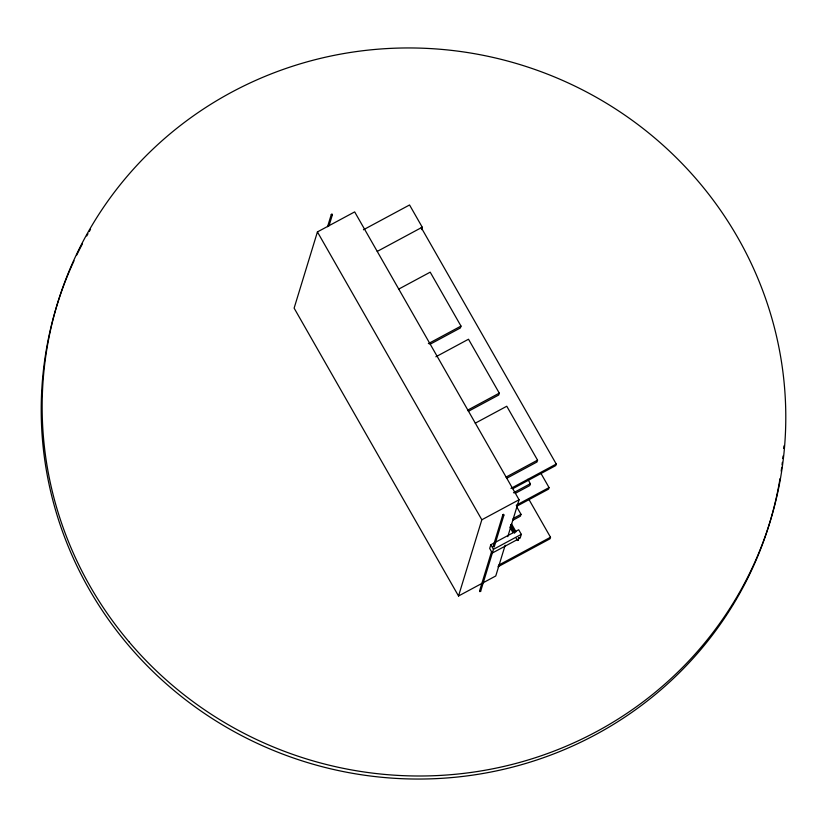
<?xml version="1.0" encoding="UTF-8"?>
<svg xmlns="http://www.w3.org/2000/svg" width="827" height="827" viewBox="0 0 827 827"><rect width="100%" height="100%" fill="white"/><g stroke="black" fill="none" stroke-linecap="round" stroke-linejoin="round"><path stroke-width="1.24" d="M502.847 514.756C503.85 516.875 504.315 513.04 502.847 514.756L493.078 546.709M492.282 553.211L480.632 591.315L480.332 590.633L479.577 590.902L491.579 551.63M331.317 214.41C331.875 216.591 333.136 213.056 331.348 214.338L327.554 226.701M480.642 591.284L479.918 591.667L479.557 590.933M507.788 536.63L519.067 499.756L354.669 211.898L317.423 231.922L294.123 308.13L458.53 595.998L495.766 575.974L505.163 545.241M329.022 225.823L332.392 214.793M421.512 229.627L422.246 227.198L409.551 204.972L363.435 229.772M398.686 289.119L430.205 272.166L460.99 326.086L460.422 327.926L430.04 344.27M435.87 356.788L468.506 339.235L499.291 393.145L498.733 394.996L468.34 411.329M458.53 595.998L481.831 519.78L519.067 499.756M490.825 544.745L489.687 548.446L492.313 553.036L520.183 538.057L521.31 534.345L518.684 529.756L490.825 544.745L493.44 549.335L492.313 553.036M494.164 547.061L503.932 515.107M516.606 506.61L521 514.311L520.441 516.151L512.564 520.39M527.843 479.298L530.355 483.702L529.797 485.542L515.169 493.409M475.256 423.186L506.775 406.243L537.56 460.153L536.992 461.993L506.61 478.337M540.734 473.013L549.056 487.589L548.59 489.108L516.885 506.155M421.212 227.58L556.251 464.04L555.785 465.56L512.761 488.695M528.763 499.157L550.513 537.25L550.048 538.77L497.937 566.795M519.16 537.519L518.353 537.974L519.129 537.416M517.537 540.413L518.353 539.948M518.384 540.052L517.588 540.507L516.193 538.274M377.257 251.398L422.246 227.198M428.355 343.629L460.99 326.086M467.782 410.089L499.291 393.145M506.052 477.096L537.56 460.153M510.962 488.395L556.251 464.04M513.474 492.778L530.355 483.702M516.213 505.245L549.056 487.589M513.122 518.55L521 514.311M493.44 549.335L521.31 534.345M498.402 565.275L550.513 537.25M511.551 523.956L516.038 531.802M510.559 524.525L515.045 532.371M510.776 526.479L514.621 533.208M509.783 527.047L512.988 532.66M317.423 231.922L481.831 519.78M780.016 478.657A372.615 363.208 17 0 1 305.887 762.07A372.615 363.208 17 0 1 74.016 260.794M76.735 255.057A372.615 363.208 17 0 1 82.473 243.748M86.732 235.953A372.615 363.208 17 0 1 87.982 233.741M89.254 231.539A372.615 363.208 17 0 1 90.536 229.348M783.924 445.918A372.615 363.208 17 0 1 783.738 448.451M783.045 456.028A372.615 363.208 17 0 1 782.787 458.551M782.352 462.334A372.615 363.208 17 0 1 782.042 464.857M781.711 467.369A372.615 363.208 17 0 1 781.195 471.142M128.929 641.711A372.615 363.208 17 0 0 763.259 541.644A372.615 363.208 17 0 0 349.707 52.566A372.615 363.208 17 0 0 128.929 641.711"/></g></svg>
